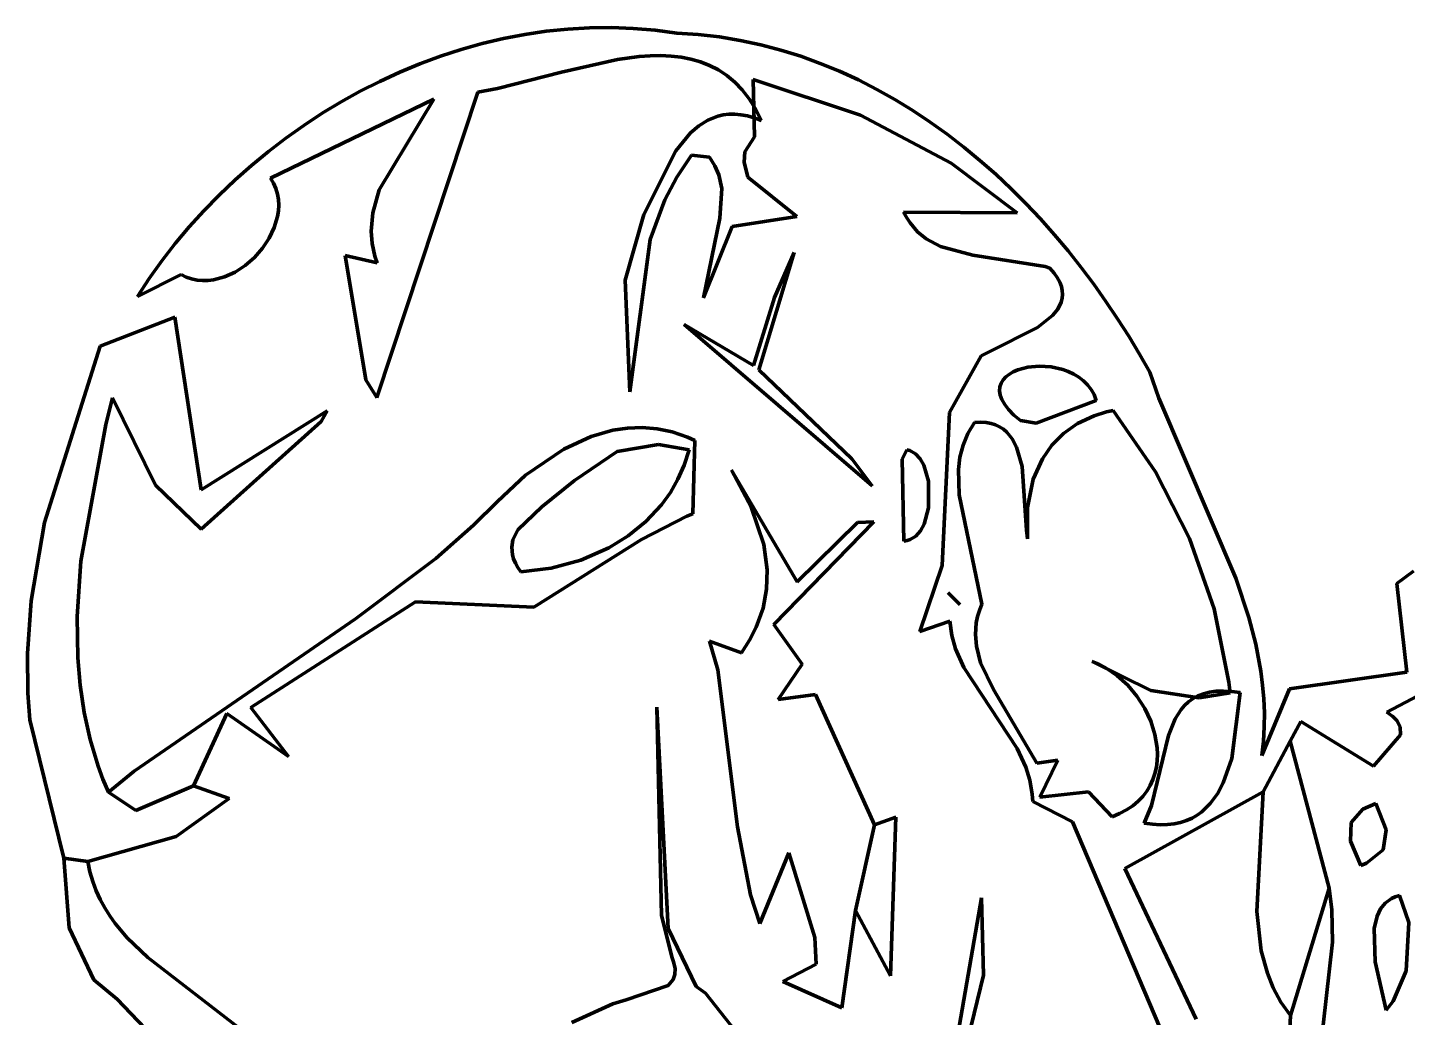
# Model space of a CAD drawing. Header units: millimetres. Extents: x 0 to 10.4, y 0 to 8.2.
# Drawn here: x 5.944 to 6.739, y 7.21 to 7.781 of the extents above; entities that cross this region are included whole.
import ezdxf

# ---------------------------------------------------------------- set-up
doc = ezdxf.new("R2010")
doc.units = ezdxf.units.MM
for name, color, linetype, lineweight in [('color#000000ff', 7, 'CONTINUOUS', 100), ('color#929292ff', 7, 'CONTINUOUS', 100), ('color#ffffffff', 7, 'CONTINUOUS', 100)]:
    doc.layers.add(name, color=color, linetype=linetype, lineweight=lineweight)

msp = doc.modelspace()

# ---------------------------------------------------------------- linework, layer by layer
at = {"layer": 'color#000000ff'}
for p, q in [((6.23059, 7.77652), (6.24299, 7.77836)), ((6.24299, 7.77836), (6.25546, 7.77964)), ((6.25546, 7.77964), (6.26799, 7.78037)), ((6.26799, 7.78037), (6.28054, 7.78052)), ((6.28054, 7.78052), (6.29312, 7.78008)), ((6.29312, 7.78008), (6.3057, 7.77904)), ((6.3057, 7.77904), (6.31827, 7.77738)), ((6.19395, 7.76786), (6.20606, 7.77126)), ((6.20606, 7.77126), (6.21827, 7.77415)), ((6.21827, 7.77415), (6.23059, 7.77652)), ((6.31827, 7.77738), (6.3306, 7.77654)), ((6.3306, 7.77654), (6.34277, 7.77512)), ((6.34277, 7.77512), (6.35476, 7.77313)), ((6.35476, 7.77313), (6.36658, 7.77059)), ((6.36658, 7.77059), (6.37822, 7.76752)), ((6.17016, 7.75961), (6.18198, 7.76397)), ((6.18198, 7.76397), (6.19395, 7.76786)), ((6.28396, 7.76212), (6.25178, 7.7548)), ((6.2966, 7.7638), (6.28396, 7.76212)), ((6.30281, 7.76423), (6.2966, 7.7638)), ((6.3089, 7.76433), (6.30281, 7.76423)), ((6.31487, 7.76407), (6.3089, 7.76433)), ((6.32069, 7.76341), (6.31487, 7.76407)), ((6.32636, 7.76232), (6.32069, 7.76341)), ((6.33184, 7.76076), (6.32636, 7.76232)), ((6.37822, 7.76752), (6.38967, 7.76394)), ((6.38967, 7.76394), (6.40093, 7.75986)), ((6.14702, 7.74949), (6.1585, 7.75477)), ((6.1585, 7.75477), (6.17016, 7.75961)), ((6.25178, 7.7548), (6.21481, 7.7453)), ((6.33712, 7.75869), (6.33184, 7.76076)), ((6.34218, 7.75609), (6.33712, 7.75869)), ((6.347, 7.7529), (6.34218, 7.75609)), ((6.40093, 7.75986), (6.412, 7.75531)), ((6.412, 7.75531), (6.42286, 7.75029)), ((6.13574, 7.74377), (6.14702, 7.74949)), ((6.35157, 7.7491), (6.347, 7.7529)), ((6.35586, 7.74464), (6.35157, 7.7491)), ((6.42415, 7.73009), (6.3622, 7.75051)), ((6.3622, 7.75051), (6.36304, 7.71744)), ((6.42286, 7.75029), (6.43352, 7.74484)), ((6.17824, 7.73916), (6.08412, 7.69364)), ((6.12467, 7.73762), (6.13574, 7.74377)), ((6.20353, 7.74323), (6.1453, 7.56719)), ((6.14658, 7.68695), (6.17824, 7.73916)), ((6.21481, 7.7453), (6.20353, 7.74323)), ((6.35986, 7.7395), (6.35586, 7.74464)), ((6.36354, 7.73364), (6.35986, 7.7395)), ((6.43352, 7.74484), (6.44397, 7.73897)), ((6.44397, 7.73897), (6.45421, 7.73269)), ((6.10322, 7.72411), (6.11382, 7.73106)), ((6.11382, 7.73106), (6.12467, 7.73762)), ((6.34494, 7.73011), (6.34819, 7.73048)), ((6.34819, 7.73048), (6.3516, 7.73053)), ((6.3516, 7.73053), (6.35517, 7.73022)), ((6.35517, 7.73022), (6.3589, 7.72954)), ((6.3669, 7.72701), (6.36354, 7.73364)), ((6.45421, 7.73269), (6.46423, 7.72603)), ((6.09288, 7.71677), (6.10322, 7.72411)), ((6.32604, 7.71975), (6.33082, 7.7239)), ((6.33082, 7.7239), (6.33607, 7.72718)), ((6.33607, 7.72718), (6.34184, 7.72942)), ((6.34184, 7.72942), (6.34494, 7.73011)), ((6.3589, 7.72954), (6.36281, 7.72848)), ((6.36281, 7.72848), (6.3669, 7.72701)), ((6.47628, 7.70224), (6.42415, 7.73009)), ((6.46423, 7.72603), (6.47402, 7.719)), ((6.08282, 7.70907), (6.09288, 7.71677)), ((6.31774, 7.7094), (6.32604, 7.71975)), ((6.36304, 7.71744), (6.35748, 7.70883)), ((6.47402, 7.719), (6.48359, 7.71162)), ((6.07305, 7.70101), (6.08282, 7.70907)), ((6.29925, 7.67275), (6.31774, 7.7094)), ((6.32677, 7.70684), (6.31827, 7.69433)), ((6.33699, 7.70568), (6.32677, 7.70684)), ((6.35748, 7.70883), (6.3571, 7.7028)), ((6.48359, 7.71162), (6.49292, 7.70391)), ((6.06358, 7.69261), (6.07305, 7.70101)), ((6.34019, 7.70078), (6.33699, 7.70568)), ((6.3424, 7.69565), (6.34019, 7.70078)), ((6.3571, 7.7028), (6.35909, 7.69421)), ((6.51431, 7.67366), (6.47628, 7.70224)), ((6.49292, 7.70391), (6.50201, 7.69589)), ((6.05444, 7.68389), (6.06358, 7.69261)), ((6.08412, 7.69364), (6.08583, 7.69069)), ((6.08583, 7.69069), (6.08714, 7.68764)), ((6.31827, 7.69433), (6.31134, 7.68123)), ((6.34409, 7.68761), (6.3424, 7.69565)), ((6.35909, 7.69421), (6.38749, 7.67152)), ((6.50201, 7.69589), (6.51086, 7.68757)), ((6.04564, 7.67484), (6.05444, 7.68389)), ((6.08714, 7.68764), (6.08805, 7.68451)), ((6.08805, 7.68451), (6.08858, 7.68133)), ((6.14293, 7.67358), (6.14658, 7.68695)), ((6.34311, 7.6706), (6.34409, 7.68761)), ((6.51086, 7.68757), (6.51946, 7.67898)), ((6.0372, 7.6655), (6.04564, 7.67484)), ((6.08859, 7.67487), (6.0881, 7.67162)), ((6.08858, 7.68133), (6.08875, 7.67811)), ((6.08875, 7.67811), (6.08859, 7.67487)), ((6.31134, 7.68123), (6.3028, 7.65829)), ((6.51946, 7.67898), (6.52781, 7.67012)), ((6.0881, 7.67162), (6.08623, 7.66521)), ((6.14213, 7.66315), (6.14293, 7.67358)), ((6.28838, 7.63473), (6.29925, 7.67275)), ((6.33361, 7.62456), (6.34311, 7.6706)), ((6.38749, 7.67152), (6.35013, 7.66574)), ((6.45074, 7.67075), (6.44897, 7.67399)), ((6.44897, 7.67399), (6.51431, 7.67366)), ((6.45268, 7.66782), (6.45074, 7.67075)), ((6.45702, 7.66276), (6.45268, 7.66782)), ((6.52781, 7.67012), (6.5359, 7.66103)), ((6.02912, 7.65588), (6.0372, 7.6655)), ((6.08329, 7.65902), (6.07942, 7.6532)), ((6.08623, 7.66521), (6.08329, 7.65902)), ((6.14269, 7.65597), (6.14213, 7.66315)), ((6.35013, 7.66574), (6.33361, 7.62456)), ((6.46193, 7.6587), (6.45702, 7.66276)), ((6.47015, 7.65418), (6.46193, 7.6587)), ((6.5359, 7.66103), (6.54373, 7.65171)), ((6.02144, 7.64598), (6.02912, 7.65588)), ((6.07942, 7.6532), (6.07477, 7.6479)), ((6.14425, 7.6486), (6.14269, 7.65597)), ((6.3028, 7.65829), (6.29106, 7.57035)), ((6.38588, 7.65069), (6.36546, 7.58316)), ((6.37456, 7.62475), (6.38588, 7.65069)), ((6.4888, 7.64923), (6.47015, 7.65418)), ((6.54373, 7.65171), (6.55129, 7.64219)), ((6.01416, 7.63582), (6.02144, 7.64598)), ((6.06949, 7.64328), (6.06372, 7.63948)), ((6.07477, 7.6479), (6.06949, 7.64328)), ((6.13892, 7.57736), (6.12709, 7.64896)), ((6.12709, 7.64896), (6.14542, 7.64484)), ((6.14542, 7.64484), (6.14425, 7.6486)), ((6.53049, 7.64267), (6.4888, 7.64923)), ((6.53331, 7.64166), (6.53049, 7.64267)), ((6.03253, 7.63813), (6.0073, 7.62542)), ((6.0073, 7.62542), (6.01416, 7.63582)), ((6.03552, 7.63663), (6.03253, 7.63813)), ((6.03859, 7.63555), (6.03552, 7.63663)), ((6.04172, 7.63486), (6.03859, 7.63555)), ((6.04489, 7.63454), (6.04172, 7.63486)), ((6.05127, 7.63496), (6.04808, 7.63458)), ((6.05759, 7.63666), (6.05127, 7.63496)), ((6.06372, 7.63948), (6.05759, 7.63666)), ((6.29106, 7.57035), (6.28838, 7.63473)), ((6.53566, 7.63892), (6.53331, 7.64166)), ((6.53751, 7.63628), (6.53566, 7.63892)), ((6.5389, 7.63373), (6.53751, 7.63628)), ((6.55129, 7.64219), (6.55857, 7.63248)), ((6.04808, 7.63458), (6.04489, 7.63454)), ((6.53986, 7.63126), (6.5389, 7.63373)), ((6.5404, 7.62888), (6.53986, 7.63126)), ((6.54055, 7.62657), (6.5404, 7.62888)), ((6.55857, 7.63248), (6.56559, 7.62261)), ((6.36249, 7.58557), (6.37456, 7.62475)), ((6.53778, 7.61815), (6.5398, 7.62221)), ((6.5398, 7.62221), (6.54034, 7.62435)), ((6.54034, 7.62435), (6.54055, 7.62657)), ((6.56559, 7.62261), (6.57231, 7.61259)), ((6.52617, 7.60759), (6.53471, 7.61437)), ((6.53471, 7.61437), (6.53778, 7.61815)), ((6.57231, 7.61259), (6.57876, 7.60243)), ((6.43085, 7.51617), (6.32242, 7.60931)), ((6.32242, 7.60931), (6.36249, 7.58557)), ((6.4978, 7.59323), (6.52617, 7.60759)), ((6.57876, 7.60243), (6.58491, 7.59216)), ((6.47546, 7.55855), (6.49369, 7.59112)), ((6.49369, 7.59112), (6.4978, 7.59323)), ((6.58491, 7.59216), (6.59076, 7.58179)), ((6.36546, 7.58316), (6.41919, 7.53185)), ((6.50792, 7.5791), (6.50634, 7.57737)), ((6.50988, 7.58063), (6.50792, 7.5791)), ((6.51218, 7.58196), (6.50988, 7.58063)), ((6.51476, 7.58306), (6.51218, 7.58196)), ((6.52062, 7.58459), (6.51476, 7.58306)), ((6.52712, 7.58517), (6.52062, 7.58459)), ((6.53391, 7.58475), (6.52712, 7.58517)), ((6.54064, 7.58326), (6.53391, 7.58475)), ((6.54387, 7.58209), (6.54064, 7.58326)), ((6.54696, 7.58064), (6.54387, 7.58209)), ((6.54986, 7.5789), (6.54696, 7.58064)), ((6.59076, 7.58179), (6.59609, 7.56678)), ((6.1453, 7.56719), (6.13892, 7.57736)), ((6.50448, 7.57332), (6.50428, 7.57102)), ((6.50518, 7.57544), (6.50448, 7.57332)), ((6.50634, 7.57737), (6.50518, 7.57544)), ((6.55253, 7.57685), (6.54986, 7.5789)), ((6.55491, 7.5745), (6.55253, 7.57685)), ((6.55698, 7.57183), (6.55491, 7.5745)), ((6.55869, 7.56884), (6.55698, 7.57183)), ((6.50428, 7.57102), (6.50464, 7.56855)), ((6.50464, 7.56855), (6.5056, 7.56591)), ((6.5056, 7.56591), (6.50719, 7.56311)), ((6.52532, 7.55231), (6.55999, 7.56551)), ((6.55999, 7.56551), (6.55869, 7.56884)), ((6.59609, 7.56678), (6.64039, 7.46291)), ((6.4712, 7.47022), (6.47546, 7.55855)), ((6.50719, 7.56311), (6.50946, 7.56015)), ((6.50946, 7.56015), (6.51246, 7.55705)), ((6.51246, 7.55705), (6.51623, 7.55381)), ((6.55878, 7.55654), (6.54925, 7.55206)), ((6.56593, 7.5588), (6.55878, 7.55654)), ((6.56974, 7.55971), (6.56593, 7.5588)), ((6.5942, 7.5243), (6.56974, 7.55971)), ((6.26891, 7.54469), (6.2813, 7.54821)), ((6.2813, 7.54821), (6.28974, 7.54948)), ((6.28974, 7.54948), (6.29828, 7.5498)), ((6.29828, 7.5498), (6.30691, 7.54909)), ((6.30691, 7.54909), (6.31559, 7.54726)), ((6.31559, 7.54726), (6.32429, 7.54424)), ((6.48988, 7.55278), (6.48596, 7.54635)), ((6.4933, 7.55293), (6.48988, 7.55278)), ((6.49644, 7.55273), (6.4933, 7.55293)), ((6.49931, 7.55221), (6.49644, 7.55273)), ((6.50193, 7.55138), (6.49931, 7.55221)), ((6.5043, 7.55026), (6.50193, 7.55138)), ((6.50643, 7.54887), (6.5043, 7.55026)), ((6.50835, 7.54723), (6.50643, 7.54887)), ((6.51158, 7.54327), (6.50835, 7.54723)), ((6.51623, 7.55381), (6.52532, 7.55231)), ((6.54925, 7.55206), (6.54112, 7.54638)), ((6.25303, 7.53742), (6.26891, 7.54469)), ((6.30758, 7.54002), (6.28386, 7.53598)), ((6.32526, 7.53687), (6.30758, 7.54002)), ((6.32429, 7.54424), (6.32865, 7.54226)), ((6.32865, 7.54226), (6.32752, 7.49995)), ((6.48318, 7.53967), (6.48143, 7.53277)), ((6.48596, 7.54635), (6.48318, 7.53967)), ((6.51407, 7.53853), (6.51158, 7.54327)), ((6.53435, 7.5396), (6.52891, 7.53184)), ((6.54112, 7.54638), (6.53435, 7.5396)), ((6.23101, 7.52226), (6.25303, 7.53742)), ((6.28386, 7.53598), (6.25919, 7.51927)), ((6.32251, 7.52815), (6.32526, 7.53687)), ((6.41919, 7.53185), (6.43085, 7.51617)), ((6.48143, 7.53277), (6.48057, 7.52567)), ((6.51728, 7.52732), (6.51407, 7.53853)), ((6.52891, 7.53184), (6.52369, 7.52013)), ((6.3189, 7.51997), (6.32251, 7.52815)), ((6.34967, 7.52525), (6.38754, 7.46079)), ((6.36111, 7.50396), (6.34967, 7.52525)), ((6.48057, 7.52567), (6.48102, 7.51105)), ((6.51983, 7.49065), (6.51728, 7.52732)), ((6.61368, 7.48588), (6.5942, 7.5243)), ((6.2148, 7.50712), (6.23101, 7.52226)), ((6.25919, 7.51927), (6.24041, 7.5041)), ((6.31449, 7.51234), (6.3189, 7.51997)), ((6.52369, 7.52013), (6.5203, 7.50368)), ((6.30936, 7.50526), (6.31449, 7.51234)), ((6.48102, 7.51105), (6.49397, 7.448)), ((6.20101, 7.49343), (6.2148, 7.50712)), ((6.24041, 7.5041), (6.22651, 7.49073)), ((6.30045, 7.49571), (6.30936, 7.50526)), ((6.32752, 7.49995), (6.32399, 7.49875)), ((6.36841, 7.48228), (6.36111, 7.50396)), ((6.5203, 7.50368), (6.52028, 7.48568)), ((6.17927, 7.47423), (6.20101, 7.49343)), ((6.29027, 7.48744), (6.30045, 7.49571)), ((6.32399, 7.49875), (6.29788, 7.48522)), ((6.43186, 7.49536), (6.37406, 7.43619)), ((6.38754, 7.46079), (6.42232, 7.49512)), ((6.42232, 7.49512), (6.43186, 7.49536)), ((6.22375, 7.48498), (6.22306, 7.48084)), ((6.22651, 7.49073), (6.22375, 7.48498)), ((6.29788, 7.48522), (6.23572, 7.44626)), ((6.27906, 7.48051), (6.29027, 7.48744)), ((6.52028, 7.48568), (6.51983, 7.49065)), ((6.62788, 7.44518), (6.61368, 7.48588)), ((6.22306, 7.48084), (6.22348, 7.47641)), ((6.22348, 7.47641), (6.22415, 7.47408)), ((6.26287, 7.47337), (6.27906, 7.48051)), ((6.37035, 7.46767), (6.36841, 7.48228)), ((6.13297, 7.43939), (6.17927, 7.47423)), ((6.22415, 7.47408), (6.22516, 7.47167)), ((6.22516, 7.47167), (6.22651, 7.46917)), ((6.22651, 7.46917), (6.22824, 7.46658)), ((6.22824, 7.46658), (6.24575, 7.46871)), ((6.24575, 7.46871), (6.26287, 7.47337)), ((6.45832, 7.43225), (6.4712, 7.47022)), ((6.36999, 7.45667), (6.37035, 7.46767)), ((6.64039, 7.46291), (6.64795, 7.4402)), ((6.73324, 7.45991), (6.74291, 7.46706)), ((6.73899, 7.40879), (6.73324, 7.45991)), ((6.36791, 7.44563), (6.36999, 7.45667)), ((6.47462, 7.45452), (6.47981, 7.44929)), ((6.48129, 7.44779), (6.47462, 7.45452)), ((6.1676, 7.44925), (6.07277, 7.38839)), ((6.23572, 7.44626), (6.1676, 7.44925)), ((6.36394, 7.43459), (6.36791, 7.44563)), ((6.47981, 7.44929), (6.48129, 7.44779)), ((6.49259, 7.44435), (6.49156, 7.44076)), ((6.49397, 7.448), (6.49259, 7.44435)), ((6.63648, 7.40297), (6.62788, 7.44518)), ((6.0055, 7.35164), (6.13297, 7.43939)), ((6.37406, 7.43619), (6.39044, 7.41325)), ((6.47558, 7.43806), (6.45832, 7.43225)), ((6.47673, 7.42991), (6.47558, 7.43806)), ((6.49085, 7.43724), (6.49032, 7.43039)), ((6.49156, 7.44076), (6.49085, 7.43724)), ((6.64795, 7.4402), (6.65193, 7.42482)), ((6.36016, 7.42723), (6.36394, 7.43459)), ((6.47888, 7.42222), (6.47673, 7.42991)), ((6.49032, 7.43039), (6.49086, 7.42375)), ((6.34181, 7.41011), (6.33715, 7.42661)), ((6.33715, 7.42661), (6.35543, 7.41988)), ((6.35543, 7.41988), (6.36016, 7.42723)), ((6.48364, 7.41137), (6.47888, 7.42222)), ((6.49086, 7.42375), (6.49335, 7.41415)), ((6.65193, 7.42482), (6.65484, 7.40921)), ((6.39044, 7.41325), (6.37665, 7.39292)), ((6.49335, 7.41415), (6.5008, 7.39879)), ((6.56139, 7.41324), (6.55756, 7.41485)), ((6.55756, 7.41485), (6.59137, 7.39819)), ((6.56506, 7.41134), (6.56139, 7.41324)), ((6.35319, 7.31957), (6.34181, 7.41011)), ((6.51448, 7.36471), (6.48364, 7.41137)), ((6.57193, 7.40671), (6.56506, 7.41134)), ((6.57809, 7.40114), (6.57193, 7.40671)), ((6.65484, 7.40921), (6.65585, 7.40131)), ((6.67126, 7.39917), (6.73899, 7.40879)), ((6.5008, 7.39879), (6.5257, 7.3562)), ((6.58345, 7.39479), (6.57809, 7.40114)), ((6.59137, 7.39819), (6.61933, 7.39391)), ((6.62174, 7.39623), (6.61858, 7.395)), ((6.61933, 7.39391), (6.63724, 7.39686)), ((6.62522, 7.39713), (6.62174, 7.39623)), ((6.62907, 7.39767), (6.62522, 7.39713)), ((6.63329, 7.39783), (6.62907, 7.39767)), ((6.63792, 7.39759), (6.63329, 7.39783)), ((6.63724, 7.39686), (6.63648, 7.40297)), ((6.64297, 7.39693), (6.63792, 7.39759)), ((6.63815, 7.35899), (6.64297, 7.39693)), ((6.6555, 7.36064), (6.67126, 7.39917)), ((6.65585, 7.40131), (6.65653, 7.39334)), ((6.75587, 7.40073), (6.72744, 7.38569)), ((6.07277, 7.38839), (6.09448, 7.36008)), ((6.3093, 7.26831), (6.3068, 7.38846)), ((6.3068, 7.38846), (6.31327, 7.26078)), ((6.37665, 7.39292), (6.39823, 7.39592)), ((6.39823, 7.39592), (6.43211, 7.32071)), ((6.58791, 7.38784), (6.58345, 7.39479)), ((6.61091, 7.38951), (6.60888, 7.38714)), ((6.61319, 7.39162), (6.61091, 7.38951)), ((6.61574, 7.39346), (6.61319, 7.39162)), ((6.61858, 7.395), (6.61574, 7.39346)), ((6.65653, 7.39334), (6.65685, 7.38529)), ((6.05877, 7.38485), (6.03961, 7.34324)), ((6.09448, 7.36008), (6.05877, 7.38485)), ((6.5914, 7.38047), (6.58791, 7.38784)), ((6.59381, 7.37285), (6.5914, 7.38047)), ((6.60546, 7.38173), (6.60164, 7.37224)), ((6.60888, 7.38714), (6.60546, 7.38173)), ((6.65685, 7.38529), (6.65681, 7.37716)), ((6.67784, 7.38035), (6.6717, 7.36893)), ((6.71976, 7.35444), (6.67784, 7.38035)), ((6.72744, 7.38569), (6.73082, 7.3832)), ((6.73082, 7.3832), (6.73322, 7.38075)), ((6.73322, 7.38075), (6.7352, 7.37715)), ((6.59508, 7.36515), (6.59381, 7.37285)), ((6.65681, 7.37716), (6.65636, 7.36894)), ((6.73533, 7.3725), (6.71976, 7.35444)), ((6.7352, 7.37715), (6.73533, 7.3725)), ((6.51944, 7.35398), (6.51448, 7.36471)), ((6.60164, 7.37224), (6.59182, 7.33177)), ((6.59525, 7.36133), (6.59508, 7.36515)), ((6.65636, 7.36894), (6.6555, 7.36064)), ((6.6717, 7.36893), (6.65615, 7.33963)), ((6.5257, 7.3562), (6.5379, 7.3579)), ((6.5379, 7.3579), (6.52748, 7.3367)), ((6.59461, 7.35384), (6.5951, 7.35755)), ((6.5951, 7.35755), (6.59525, 7.36133)), ((6.6332, 7.34482), (6.63815, 7.35899)), ((5.99057, 7.33942), (6.0055, 7.35164)), ((6.52177, 7.34638), (6.51944, 7.35398)), ((6.5926, 7.34672), (6.59378, 7.35022)), ((6.59378, 7.35022), (6.59461, 7.35384)), ((6.03961, 7.34324), (6.00644, 7.32887)), ((6.52313, 7.33835), (6.52177, 7.34638)), ((6.58913, 7.34012), (6.59105, 7.34334)), ((6.59105, 7.34334), (6.5926, 7.34672)), ((6.62981, 7.33852), (6.6332, 7.34482)), ((6.00644, 7.32887), (5.99057, 7.33942)), ((6.5234, 7.33414), (6.52313, 7.33835)), ((6.54626, 7.32247), (6.5234, 7.33414)), ((6.52748, 7.3367), (6.55551, 7.33978)), ((6.55551, 7.33978), (6.56905, 7.3253)), ((6.65615, 7.33963), (6.57651, 7.29543)), ((6.58098, 7.33162), (6.5841, 7.33424)), ((6.5841, 7.33424), (6.58682, 7.33708)), ((6.58682, 7.33708), (6.58913, 7.34012)), ((6.62086, 7.32824), (6.62572, 7.33295)), ((6.62572, 7.33295), (6.62981, 7.33852)), ((6.56905, 7.3253), (6.57346, 7.32712)), ((6.57346, 7.32712), (6.57744, 7.32924)), ((6.57744, 7.32924), (6.58098, 7.33162)), ((6.59182, 7.33177), (6.58765, 7.32164)), ((6.61516, 7.32454), (6.61812, 7.32626)), ((6.61812, 7.32626), (6.62086, 7.32824)), ((6.36066, 7.28029), (6.35319, 7.31957)), ((6.43211, 7.32071), (6.42112, 7.27122)), ((6.60743, 7.17827), (6.54626, 7.32247)), ((6.58765, 7.32164), (6.59237, 7.32096)), ((6.59237, 7.32096), (6.59681, 7.32067)), ((6.59681, 7.32067), (6.60099, 7.32076)), ((6.60099, 7.32076), (6.6049, 7.32121)), ((6.6049, 7.32121), (6.60856, 7.322)), ((6.60856, 7.322), (6.61198, 7.32312)), ((6.61198, 7.32312), (6.61516, 7.32454)), ((5.96793, 7.26119), (5.96498, 7.30147)), ((5.96498, 7.30147), (5.97868, 7.29942)), ((6.38279, 7.3045), (6.36612, 7.26382)), ((6.39773, 7.25573), (6.38279, 7.3045)), ((5.97868, 7.29942), (5.97996, 7.29355)), ((5.97996, 7.29355), (5.98161, 7.28797)), ((6.57651, 7.29543), (6.61762, 7.20856)), ((5.98161, 7.28797), (5.9836, 7.28266)), ((5.9836, 7.28266), (5.9859, 7.2776)), ((5.9859, 7.2776), (5.9885, 7.27278)), ((6.36612, 7.26382), (6.36066, 7.28029)), ((6.67185, 7.21059), (6.69424, 7.28416)), ((6.69424, 7.28416), (6.69568, 7.27166)), ((5.9885, 7.27278), (5.99137, 7.26817)), ((6.42112, 7.27122), (6.4134, 7.21501)), ((6.69568, 7.27166), (6.69614, 7.25294)), ((5.98215, 7.23132), (5.96793, 7.26119)), ((5.99137, 7.26817), (5.9945, 7.26377)), ((5.9945, 7.26377), (6.00144, 7.25549)), ((6.31553, 7.24392), (6.3093, 7.26831)), ((6.00144, 7.25549), (6.01324, 7.24416)), ((6.31327, 7.26078), (6.32943, 7.22742)), ((6.39845, 7.24032), (6.39773, 7.25573)), ((6.69614, 7.25294), (6.68619, 7.16572)), ((6.01324, 7.24416), (6.06651, 7.20297)), ((6.31635, 7.24172), (6.31553, 7.24392)), ((6.31718, 7.23777), (6.31635, 7.24172)), ((6.31704, 7.23439), (6.31718, 7.23777)), ((6.37936, 7.23023), (6.39845, 7.24032)), ((5.99564, 7.22009), (5.98215, 7.23132)), ((6.31317, 7.22806), (6.31603, 7.23153)), ((6.31603, 7.23153), (6.31704, 7.23439)), ((6.4134, 7.21501), (6.37936, 7.23023)), ((6.28912, 7.21977), (6.31317, 7.22806)), ((6.32943, 7.22742), (6.33483, 7.22365)), ((6.33483, 7.22365), (6.38859, 7.15524)), ((6.01167, 7.20333), (5.99564, 7.22009)), ((6.2577, 7.20664), (6.2813, 7.2175)), ((6.2813, 7.2175), (6.28912, 7.21977)), ((6.66879, 7.13542), (6.67185, 7.21059))]:
    msp.add_line(p, q, dxfattribs=at)
at = {"layer": 'color#929292ff'}
for p, q in [((5.98595, 7.59683), (6.02895, 7.61351)), ((6.02895, 7.61351), (6.04404, 7.51394)), ((5.95381, 7.49496), (5.98595, 7.59683)), ((5.99289, 7.56702), (5.98918, 7.55165)), ((6.01782, 7.51665), (5.99289, 7.56702)), ((6.04404, 7.51394), (6.11673, 7.55947)), ((6.11673, 7.55947), (6.11315, 7.55339)), ((5.98918, 7.55165), (5.97474, 7.47273)), ((6.11315, 7.55339), (6.04409, 7.49113)), ((6.44816, 7.53163), (6.45074, 7.537)), ((6.44905, 7.48435), (6.44816, 7.53163)), ((6.45074, 7.537), (6.45254, 7.53651)), ((6.45254, 7.53651), (6.45574, 7.53467)), ((6.45574, 7.53467), (6.45842, 7.5318)), ((6.45842, 7.5318), (6.46057, 7.5281)), ((6.46057, 7.5281), (6.46328, 7.51892)), ((6.04409, 7.49113), (6.01782, 7.51665)), ((6.46328, 7.51892), (6.46335, 7.50343)), ((6.46335, 7.50343), (6.46073, 7.49409)), ((5.94616, 7.44994), (5.95381, 7.49496)), ((6.46073, 7.49409), (6.45862, 7.49026)), ((6.45098, 7.48462), (6.44905, 7.48435)), ((6.45278, 7.48521), (6.45098, 7.48462)), ((6.45597, 7.48724), (6.45278, 7.48521)), ((6.45862, 7.49026), (6.45597, 7.48724)), ((5.97474, 7.47273), (5.97254, 7.44079)), ((5.94403, 7.41958), (5.94616, 7.44994)), ((5.97254, 7.44079), (5.9729, 7.41693)), ((5.94425, 7.39665), (5.94403, 7.41958)), ((5.9729, 7.41693), (5.97426, 7.40113)), ((5.94535, 7.3813), (5.94425, 7.39665)), ((5.97426, 7.40113), (5.97662, 7.38545)), ((5.96498, 7.30147), (5.94535, 7.3813)), ((5.97662, 7.38545), (5.98006, 7.36991)), ((5.98006, 7.36991), (5.98468, 7.35456)), ((6.65615, 7.33963), (6.6717, 7.36893)), ((6.6717, 7.36893), (6.69424, 7.28416)), ((5.98468, 7.35456), (5.98746, 7.34696)), ((5.98746, 7.34696), (5.99057, 7.33942)), ((6.00644, 7.32887), (6.03961, 7.34324)), ((6.03961, 7.34324), (6.06014, 7.33591)), ((5.99057, 7.33942), (6.00644, 7.32887)), ((6.06014, 7.33591), (6.0297, 7.31387)), ((6.65255, 7.27058), (6.65615, 7.33963)), ((6.71367, 7.32969), (6.72121, 7.33296)), ((6.72121, 7.33296), (6.72716, 7.3177)), ((6.43211, 7.32071), (6.44447, 7.32501)), ((6.44447, 7.32501), (6.44135, 7.23363)), ((6.70684, 7.32196), (6.71367, 7.32969)), ((6.42112, 7.27122), (6.43211, 7.32071)), ((6.70644, 7.31115), (6.70684, 7.32196)), ((6.72716, 7.3177), (6.72531, 7.30621)), ((6.0297, 7.31387), (5.97868, 7.29942)), ((6.71247, 7.29727), (6.70644, 7.31115)), ((5.97868, 7.29942), (5.96498, 7.30147)), ((6.72531, 7.30621), (6.71567, 7.29847)), ((6.71567, 7.29847), (6.71247, 7.29727)), ((6.47399, 7.16353), (6.49376, 7.27864)), ((6.49376, 7.27864), (6.49491, 7.23393)), ((6.69424, 7.28416), (6.67185, 7.21059)), ((6.72656, 7.27557), (6.73017, 7.27822)), ((6.73017, 7.27822), (6.73233, 7.27922)), ((6.73233, 7.27922), (6.73473, 7.27999)), ((6.73473, 7.27999), (6.74006, 7.26425)), ((6.44135, 7.23363), (6.42112, 7.27122)), ((6.65506, 7.24806), (6.65255, 7.27058)), ((6.72186, 7.26807), (6.72382, 7.27215)), ((6.72382, 7.27215), (6.72656, 7.27557)), ((6.72019, 7.26095), (6.72186, 7.26807)), ((6.7208, 7.24171), (6.72019, 7.26095)), ((6.74006, 7.26425), (6.73867, 7.23646)), ((6.6586, 7.23503), (6.65506, 7.24806)), ((6.72707, 7.21374), (6.7208, 7.24171)), ((6.49491, 7.23393), (6.48236, 7.18185)), ((6.66202, 7.22662), (6.6586, 7.23503)), ((6.73867, 7.23646), (6.73113, 7.21886)), ((6.66641, 7.21846), (6.66202, 7.22662)), ((6.67185, 7.21059), (6.66641, 7.21846)), ((6.73113, 7.21886), (6.72707, 7.21374))]:
    msp.add_line(p, q, dxfattribs=at)
at = {"layer": 'color#ffffffff'}
for p, q in [((6.24299, 7.77836), (6.23059, 7.77652)), ((6.25546, 7.77964), (6.24299, 7.77836)), ((6.26799, 7.78037), (6.25546, 7.77964)), ((6.28054, 7.78052), (6.26799, 7.78037)), ((6.29312, 7.78008), (6.28054, 7.78052)), ((6.3057, 7.77904), (6.29312, 7.78008)), ((6.31827, 7.77738), (6.3057, 7.77904)), ((6.20606, 7.77126), (6.19395, 7.76786)), ((6.21827, 7.77415), (6.20606, 7.77126)), ((6.23059, 7.77652), (6.21827, 7.77415)), ((6.3306, 7.77654), (6.31827, 7.77738)), ((6.34277, 7.77512), (6.3306, 7.77654)), ((6.35476, 7.77313), (6.34277, 7.77512)), ((6.36658, 7.77059), (6.35476, 7.77313)), ((6.37822, 7.76752), (6.36658, 7.77059)), ((6.18198, 7.76397), (6.17016, 7.75961)), ((6.19395, 7.76786), (6.18198, 7.76397)), ((6.25178, 7.7548), (6.28396, 7.76212)), ((6.28396, 7.76212), (6.2966, 7.7638)), ((6.2966, 7.7638), (6.30281, 7.76423)), ((6.30281, 7.76423), (6.3089, 7.76433)), ((6.3089, 7.76433), (6.31487, 7.76407)), ((6.31487, 7.76407), (6.32069, 7.76341)), ((6.32069, 7.76341), (6.32636, 7.76232)), ((6.32636, 7.76232), (6.33184, 7.76076)), ((6.38967, 7.76394), (6.37822, 7.76752)), ((6.40093, 7.75986), (6.38967, 7.76394)), ((6.1585, 7.75477), (6.14702, 7.74949)), ((6.17016, 7.75961), (6.1585, 7.75477)), ((6.21481, 7.7453), (6.25178, 7.7548)), ((6.33184, 7.76076), (6.33712, 7.75869)), ((6.33712, 7.75869), (6.34218, 7.75609)), ((6.34218, 7.75609), (6.347, 7.7529)), ((6.412, 7.75531), (6.40093, 7.75986)), ((6.42286, 7.75029), (6.412, 7.75531)), ((6.14702, 7.74949), (6.13574, 7.74377)), ((6.347, 7.7529), (6.35157, 7.7491)), ((6.35157, 7.7491), (6.35586, 7.74464)), ((6.36304, 7.71744), (6.3622, 7.75051)), ((6.3622, 7.75051), (6.42415, 7.73009)), ((6.43352, 7.74484), (6.42286, 7.75029)), ((6.08412, 7.69364), (6.17824, 7.73916)), ((6.13574, 7.74377), (6.12467, 7.73762)), ((6.1453, 7.56719), (6.20353, 7.74323)), ((6.17824, 7.73916), (6.14658, 7.68695)), ((6.20353, 7.74323), (6.21481, 7.7453)), ((6.35586, 7.74464), (6.35986, 7.7395)), ((6.35986, 7.7395), (6.36354, 7.73364)), ((6.44397, 7.73897), (6.43352, 7.74484)), ((6.45421, 7.73269), (6.44397, 7.73897)), ((6.11382, 7.73106), (6.10322, 7.72411)), ((6.12467, 7.73762), (6.11382, 7.73106)), ((6.34819, 7.73048), (6.34494, 7.73011)), ((6.3516, 7.73053), (6.34819, 7.73048)), ((6.35517, 7.73022), (6.3516, 7.73053)), ((6.3589, 7.72954), (6.35517, 7.73022)), ((6.36354, 7.73364), (6.3669, 7.72701)), ((6.46423, 7.72603), (6.45421, 7.73269)), ((6.10322, 7.72411), (6.09288, 7.71677)), ((6.33082, 7.7239), (6.32604, 7.71975)), ((6.33607, 7.72718), (6.33082, 7.7239)), ((6.34184, 7.72942), (6.33607, 7.72718)), ((6.34494, 7.73011), (6.34184, 7.72942)), ((6.36281, 7.72848), (6.3589, 7.72954)), ((6.3669, 7.72701), (6.36281, 7.72848)), ((6.42415, 7.73009), (6.47628, 7.70224)), ((6.47402, 7.719), (6.46423, 7.72603)), ((6.09288, 7.71677), (6.08282, 7.70907)), ((6.32604, 7.71975), (6.31774, 7.7094)), ((6.35748, 7.70883), (6.36304, 7.71744)), ((6.48359, 7.71162), (6.47402, 7.719)), ((6.08282, 7.70907), (6.07305, 7.70101)), ((6.31774, 7.7094), (6.29925, 7.67275)), ((6.31827, 7.69433), (6.32677, 7.70684)), ((6.32677, 7.70684), (6.33699, 7.70568)), ((6.3571, 7.7028), (6.35748, 7.70883)), ((6.49292, 7.70391), (6.48359, 7.71162)), ((6.07305, 7.70101), (6.06358, 7.69261)), ((6.33699, 7.70568), (6.34019, 7.70078)), ((6.34019, 7.70078), (6.3424, 7.69565)), ((6.35909, 7.69421), (6.3571, 7.7028)), ((6.47628, 7.70224), (6.51431, 7.67366)), ((6.50201, 7.69589), (6.49292, 7.70391)), ((6.06358, 7.69261), (6.05444, 7.68389)), ((6.08583, 7.69069), (6.08412, 7.69364)), ((6.08714, 7.68764), (6.08583, 7.69069)), ((6.31134, 7.68123), (6.31827, 7.69433)), ((6.3424, 7.69565), (6.34409, 7.68761)), ((6.38749, 7.67152), (6.35909, 7.69421)), ((6.51086, 7.68757), (6.50201, 7.69589)), ((6.05444, 7.68389), (6.04564, 7.67484)), ((6.08805, 7.68451), (6.08714, 7.68764)), ((6.08858, 7.68133), (6.08805, 7.68451)), ((6.14658, 7.68695), (6.14293, 7.67358)), ((6.34409, 7.68761), (6.34311, 7.6706)), ((6.51946, 7.67898), (6.51086, 7.68757)), ((6.04564, 7.67484), (6.0372, 7.6655)), ((6.0881, 7.67162), (6.08859, 7.67487)), ((6.08875, 7.67811), (6.08858, 7.68133)), ((6.08859, 7.67487), (6.08875, 7.67811)), ((6.3028, 7.65829), (6.31134, 7.68123)), ((6.52781, 7.67012), (6.51946, 7.67898)), ((6.08623, 7.66521), (6.0881, 7.67162)), ((6.14293, 7.67358), (6.14213, 7.66315)), ((6.29925, 7.67275), (6.28838, 7.63473)), ((6.34311, 7.6706), (6.33361, 7.62456)), ((6.35013, 7.66574), (6.38749, 7.67152)), ((6.51431, 7.67366), (6.44897, 7.67399)), ((6.44897, 7.67399), (6.45074, 7.67075)), ((6.45074, 7.67075), (6.45268, 7.66782)), ((6.45268, 7.66782), (6.45702, 7.66276)), ((6.5359, 7.66103), (6.52781, 7.67012)), ((6.0372, 7.6655), (6.02912, 7.65588)), ((6.07942, 7.6532), (6.08329, 7.65902)), ((6.08329, 7.65902), (6.08623, 7.66521)), ((6.14213, 7.66315), (6.14269, 7.65597)), ((6.33361, 7.62456), (6.35013, 7.66574)), ((6.45702, 7.66276), (6.46193, 7.6587)), ((6.46193, 7.6587), (6.47015, 7.65418)), ((6.54373, 7.65171), (6.5359, 7.66103)), ((6.02912, 7.65588), (6.02144, 7.64598)), ((6.07477, 7.6479), (6.07942, 7.6532)), ((6.14269, 7.65597), (6.14425, 7.6486)), ((6.29106, 7.57035), (6.3028, 7.65829)), ((6.36546, 7.58316), (6.38588, 7.65069)), ((6.38588, 7.65069), (6.37456, 7.62475)), ((6.47015, 7.65418), (6.4888, 7.64923)), ((6.55129, 7.64219), (6.54373, 7.65171)), ((6.02144, 7.64598), (6.01416, 7.63582)), ((6.06372, 7.63948), (6.06949, 7.64328)), ((6.06949, 7.64328), (6.07477, 7.6479)), ((6.14542, 7.64484), (6.12709, 7.64896)), ((6.12709, 7.64896), (6.13892, 7.57736)), ((6.14425, 7.6486), (6.14542, 7.64484)), ((6.4888, 7.64923), (6.53049, 7.64267)), ((6.53049, 7.64267), (6.53331, 7.64166)), ((6.0073, 7.62542), (6.03253, 7.63813)), ((6.01416, 7.63582), (6.0073, 7.62542)), ((6.03253, 7.63813), (6.03552, 7.63663)), ((6.03552, 7.63663), (6.03859, 7.63555)), ((6.03859, 7.63555), (6.04172, 7.63486)), ((6.04172, 7.63486), (6.04489, 7.63454)), ((6.04808, 7.63458), (6.05127, 7.63496)), ((6.05127, 7.63496), (6.05759, 7.63666)), ((6.05759, 7.63666), (6.06372, 7.63948)), ((6.28838, 7.63473), (6.29106, 7.57035)), ((6.53331, 7.64166), (6.53566, 7.63892)), ((6.53566, 7.63892), (6.53751, 7.63628)), ((6.53751, 7.63628), (6.5389, 7.63373)), ((6.55857, 7.63248), (6.55129, 7.64219)), ((6.04489, 7.63454), (6.04808, 7.63458)), ((6.5389, 7.63373), (6.53986, 7.63126)), ((6.53986, 7.63126), (6.5404, 7.62888)), ((6.5404, 7.62888), (6.54055, 7.62657)), ((6.56559, 7.62261), (6.55857, 7.63248)), ((6.37456, 7.62475), (6.36249, 7.58557)), ((6.5398, 7.62221), (6.53778, 7.61815)), ((6.54034, 7.62435), (6.5398, 7.62221)), ((6.54055, 7.62657), (6.54034, 7.62435)), ((6.57231, 7.61259), (6.56559, 7.62261)), ((6.02895, 7.61351), (5.98595, 7.59683)), ((6.04404, 7.51394), (6.02895, 7.61351)), ((6.53471, 7.61437), (6.52617, 7.60759)), ((6.53778, 7.61815), (6.53471, 7.61437)), ((6.57876, 7.60243), (6.57231, 7.61259)), ((6.36249, 7.58557), (6.32242, 7.60931)), ((6.32242, 7.60931), (6.43085, 7.51617)), ((6.52617, 7.60759), (6.4978, 7.59323)), ((5.98595, 7.59683), (5.95381, 7.49496)), ((6.58491, 7.59216), (6.57876, 7.60243)), ((6.49369, 7.59112), (6.47546, 7.55855)), ((6.4978, 7.59323), (6.49369, 7.59112)), ((6.59076, 7.58179), (6.58491, 7.59216)), ((6.41919, 7.53185), (6.36546, 7.58316)), ((6.50634, 7.57737), (6.50792, 7.5791)), ((6.50792, 7.5791), (6.50988, 7.58063)), ((6.50988, 7.58063), (6.51218, 7.58196)), ((6.51218, 7.58196), (6.51476, 7.58306)), ((6.51476, 7.58306), (6.52062, 7.58459)), ((6.52062, 7.58459), (6.52712, 7.58517)), ((6.52712, 7.58517), (6.53391, 7.58475)), ((6.53391, 7.58475), (6.54064, 7.58326)), ((6.54064, 7.58326), (6.54387, 7.58209)), ((6.54387, 7.58209), (6.54696, 7.58064)), ((6.54696, 7.58064), (6.54986, 7.5789)), ((6.59609, 7.56678), (6.59076, 7.58179)), ((6.13892, 7.57736), (6.1453, 7.56719)), ((6.50428, 7.57102), (6.50448, 7.57332)), ((6.50448, 7.57332), (6.50518, 7.57544)), ((6.50518, 7.57544), (6.50634, 7.57737)), ((6.54986, 7.5789), (6.55253, 7.57685)), ((6.55253, 7.57685), (6.55491, 7.5745)), ((6.55491, 7.5745), (6.55698, 7.57183)), ((6.55698, 7.57183), (6.55869, 7.56884)), ((5.98918, 7.55165), (5.99289, 7.56702)), ((5.99289, 7.56702), (6.01782, 7.51665)), ((6.50464, 7.56855), (6.50428, 7.57102)), ((6.5056, 7.56591), (6.50464, 7.56855)), ((6.50719, 7.56311), (6.5056, 7.56591)), ((6.55999, 7.56551), (6.52532, 7.55231)), ((6.55869, 7.56884), (6.55999, 7.56551)), ((6.64039, 7.46291), (6.59609, 7.56678)), ((6.11673, 7.55947), (6.04404, 7.51394)), ((6.11315, 7.55339), (6.11673, 7.55947)), ((6.47546, 7.55855), (6.4712, 7.47022)), ((6.50946, 7.56015), (6.50719, 7.56311)), ((6.51246, 7.55705), (6.50946, 7.56015)), ((6.51623, 7.55381), (6.51246, 7.55705)), ((6.54925, 7.55206), (6.55878, 7.55654)), ((6.55878, 7.55654), (6.56593, 7.5588)), ((6.56593, 7.5588), (6.56974, 7.55971)), ((6.56974, 7.55971), (6.5942, 7.5243)), ((5.97474, 7.47273), (5.98918, 7.55165)), ((6.04409, 7.49113), (6.11315, 7.55339)), ((6.2813, 7.54821), (6.26891, 7.54469)), ((6.28974, 7.54948), (6.2813, 7.54821)), ((6.29828, 7.5498), (6.28974, 7.54948)), ((6.30691, 7.54909), (6.29828, 7.5498)), ((6.31559, 7.54726), (6.30691, 7.54909)), ((6.32429, 7.54424), (6.31559, 7.54726)), ((6.48596, 7.54635), (6.48988, 7.55278)), ((6.48988, 7.55278), (6.4933, 7.55293)), ((6.4933, 7.55293), (6.49644, 7.55273)), ((6.49644, 7.55273), (6.49931, 7.55221)), ((6.49931, 7.55221), (6.50193, 7.55138)), ((6.50193, 7.55138), (6.5043, 7.55026)), ((6.5043, 7.55026), (6.50643, 7.54887)), ((6.50643, 7.54887), (6.50835, 7.54723)), ((6.50835, 7.54723), (6.51158, 7.54327)), ((6.52532, 7.55231), (6.51623, 7.55381)), ((6.54112, 7.54638), (6.54925, 7.55206)), ((6.26891, 7.54469), (6.25303, 7.53742)), ((6.28386, 7.53598), (6.30758, 7.54002)), ((6.30758, 7.54002), (6.32526, 7.53687)), ((6.32865, 7.54226), (6.32429, 7.54424)), ((6.32752, 7.49995), (6.32865, 7.54226)), ((6.48143, 7.53277), (6.48318, 7.53967)), ((6.48318, 7.53967), (6.48596, 7.54635)), ((6.51158, 7.54327), (6.51407, 7.53853)), ((6.52891, 7.53184), (6.53435, 7.5396)), ((6.53435, 7.5396), (6.54112, 7.54638)), ((6.25303, 7.53742), (6.23101, 7.52226)), ((6.25919, 7.51927), (6.28386, 7.53598)), ((6.32526, 7.53687), (6.32251, 7.52815)), ((6.43085, 7.51617), (6.41919, 7.53185)), ((6.45074, 7.537), (6.44816, 7.53163)), ((6.44816, 7.53163), (6.44905, 7.48435)), ((6.45254, 7.53651), (6.45074, 7.537)), ((6.45574, 7.53467), (6.45254, 7.53651)), ((6.45842, 7.5318), (6.45574, 7.53467)), ((6.46057, 7.5281), (6.45842, 7.5318)), ((6.48057, 7.52567), (6.48143, 7.53277)), ((6.51407, 7.53853), (6.51728, 7.52732)), ((6.52369, 7.52013), (6.52891, 7.53184)), ((6.32251, 7.52815), (6.3189, 7.51997)), ((6.34967, 7.52525), (6.36111, 7.50396)), ((6.38754, 7.46079), (6.34967, 7.52525)), ((6.46328, 7.51892), (6.46057, 7.5281)), ((6.48102, 7.51105), (6.48057, 7.52567)), ((6.51728, 7.52732), (6.51983, 7.49065)), ((6.5942, 7.5243), (6.61368, 7.48588)), ((6.01782, 7.51665), (6.04409, 7.49113)), ((6.23101, 7.52226), (6.2148, 7.50712)), ((6.24041, 7.5041), (6.25919, 7.51927)), ((6.3189, 7.51997), (6.31449, 7.51234)), ((6.46335, 7.50343), (6.46328, 7.51892)), ((6.5203, 7.50368), (6.52369, 7.52013)), ((6.31449, 7.51234), (6.30936, 7.50526)), ((6.49397, 7.448), (6.48102, 7.51105)), ((6.2148, 7.50712), (6.20101, 7.49343)), ((6.22651, 7.49073), (6.24041, 7.5041)), ((6.30936, 7.50526), (6.30045, 7.49571)), ((6.32399, 7.49875), (6.32752, 7.49995)), ((6.36111, 7.50396), (6.36841, 7.48228)), ((6.46073, 7.49409), (6.46335, 7.50343)), ((6.52028, 7.48568), (6.5203, 7.50368)), ((5.95381, 7.49496), (5.94616, 7.44994)), ((6.20101, 7.49343), (6.17927, 7.47423)), ((6.30045, 7.49571), (6.29027, 7.48744)), ((6.29788, 7.48522), (6.32399, 7.49875)), ((6.37406, 7.43619), (6.43186, 7.49536)), ((6.42232, 7.49512), (6.38754, 7.46079)), ((6.43186, 7.49536), (6.42232, 7.49512)), ((6.45862, 7.49026), (6.46073, 7.49409)), ((6.22306, 7.48084), (6.22375, 7.48498)), ((6.22375, 7.48498), (6.22651, 7.49073)), ((6.23572, 7.44626), (6.29788, 7.48522)), ((6.29027, 7.48744), (6.27906, 7.48051)), ((6.44905, 7.48435), (6.45098, 7.48462)), ((6.45098, 7.48462), (6.45278, 7.48521)), ((6.45278, 7.48521), (6.45597, 7.48724)), ((6.45597, 7.48724), (6.45862, 7.49026)), ((6.51983, 7.49065), (6.52028, 7.48568)), ((6.61368, 7.48588), (6.62788, 7.44518)), ((6.22348, 7.47641), (6.22306, 7.48084)), ((6.22415, 7.47408), (6.22348, 7.47641)), ((6.27906, 7.48051), (6.26287, 7.47337)), ((6.36841, 7.48228), (6.37035, 7.46767)), ((5.97254, 7.44079), (5.97474, 7.47273)), ((6.17927, 7.47423), (6.13297, 7.43939)), ((6.22516, 7.47167), (6.22415, 7.47408)), ((6.22651, 7.46917), (6.22516, 7.47167)), ((6.22824, 7.46658), (6.22651, 7.46917)), ((6.24575, 7.46871), (6.22824, 7.46658)), ((6.26287, 7.47337), (6.24575, 7.46871)), ((6.4712, 7.47022), (6.45832, 7.43225)), ((6.37035, 7.46767), (6.36999, 7.45667)), ((6.64795, 7.4402), (6.64039, 7.46291)), ((6.74291, 7.46706), (6.73324, 7.45991)), ((6.73324, 7.45991), (6.73899, 7.40879)), ((6.36999, 7.45667), (6.36791, 7.44563)), ((6.47462, 7.45452), (6.48129, 7.44779)), ((6.47981, 7.44929), (6.47462, 7.45452)), ((5.94616, 7.44994), (5.94403, 7.41958)), ((6.07277, 7.38839), (6.1676, 7.44925)), ((6.1676, 7.44925), (6.23572, 7.44626)), ((6.36791, 7.44563), (6.36394, 7.43459)), ((6.48129, 7.44779), (6.47981, 7.44929)), ((6.49156, 7.44076), (6.49259, 7.44435)), ((6.49259, 7.44435), (6.49397, 7.448)), ((6.62788, 7.44518), (6.63648, 7.40297)), ((5.9729, 7.41693), (5.97254, 7.44079)), ((6.13297, 7.43939), (6.0055, 7.35164)), ((6.39044, 7.41325), (6.37406, 7.43619)), ((6.45832, 7.43225), (6.47558, 7.43806)), ((6.47558, 7.43806), (6.47673, 7.42991)), ((6.49032, 7.43039), (6.49085, 7.43724)), ((6.49085, 7.43724), (6.49156, 7.44076)), ((6.65193, 7.42482), (6.64795, 7.4402)), ((6.36394, 7.43459), (6.36016, 7.42723)), ((6.47673, 7.42991), (6.47888, 7.42222)), ((6.49086, 7.42375), (6.49032, 7.43039)), ((6.35543, 7.41988), (6.33715, 7.42661)), ((6.33715, 7.42661), (6.34181, 7.41011)), ((6.36016, 7.42723), (6.35543, 7.41988)), ((6.47888, 7.42222), (6.48364, 7.41137)), ((6.49335, 7.41415), (6.49086, 7.42375)), ((6.65484, 7.40921), (6.65193, 7.42482)), ((5.94403, 7.41958), (5.94425, 7.39665)), ((5.97426, 7.40113), (5.9729, 7.41693)), ((6.37665, 7.39292), (6.39044, 7.41325)), ((6.5008, 7.39879), (6.49335, 7.41415)), ((6.59137, 7.39819), (6.55756, 7.41485)), ((6.55756, 7.41485), (6.56139, 7.41324)), ((6.56139, 7.41324), (6.56506, 7.41134)), ((6.34181, 7.41011), (6.35319, 7.31957)), ((6.48364, 7.41137), (6.51448, 7.36471)), ((6.56506, 7.41134), (6.57193, 7.40671)), ((6.57193, 7.40671), (6.57809, 7.40114)), ((6.65585, 7.40131), (6.65484, 7.40921)), ((6.73899, 7.40879), (6.67126, 7.39917)), ((5.94425, 7.39665), (5.94535, 7.3813)), ((5.97662, 7.38545), (5.97426, 7.40113)), ((6.5257, 7.3562), (6.5008, 7.39879)), ((6.57809, 7.40114), (6.58345, 7.39479)), ((6.61933, 7.39391), (6.59137, 7.39819)), ((6.61858, 7.395), (6.62174, 7.39623)), ((6.63724, 7.39686), (6.61933, 7.39391)), ((6.62174, 7.39623), (6.62522, 7.39713)), ((6.62522, 7.39713), (6.62907, 7.39767)), ((6.62907, 7.39767), (6.63329, 7.39783)), ((6.63329, 7.39783), (6.63792, 7.39759)), ((6.63648, 7.40297), (6.63724, 7.39686)), ((6.63792, 7.39759), (6.64297, 7.39693)), ((6.64297, 7.39693), (6.63815, 7.35899)), ((6.67126, 7.39917), (6.6555, 7.36064)), ((6.65653, 7.39334), (6.65585, 7.40131)), ((6.72744, 7.38569), (6.75587, 7.40073)), ((6.09448, 7.36008), (6.07277, 7.38839)), ((6.31327, 7.26078), (6.3068, 7.38846)), ((6.3068, 7.38846), (6.3093, 7.26831)), ((6.39823, 7.39592), (6.37665, 7.39292)), ((6.43211, 7.32071), (6.39823, 7.39592)), ((6.58345, 7.39479), (6.58791, 7.38784)), ((6.60888, 7.38714), (6.61091, 7.38951)), ((6.61091, 7.38951), (6.61319, 7.39162)), ((6.61319, 7.39162), (6.61574, 7.39346)), ((6.61574, 7.39346), (6.61858, 7.395)), ((6.65685, 7.38529), (6.65653, 7.39334)), ((5.94535, 7.3813), (5.96498, 7.30147)), ((5.98006, 7.36991), (5.97662, 7.38545)), ((6.03961, 7.34324), (6.05877, 7.38485)), ((6.05877, 7.38485), (6.09448, 7.36008)), ((6.58791, 7.38784), (6.5914, 7.38047)), ((6.5914, 7.38047), (6.59381, 7.37285)), ((6.60164, 7.37224), (6.60546, 7.38173)), ((6.60546, 7.38173), (6.60888, 7.38714)), ((6.65681, 7.37716), (6.65685, 7.38529)), ((6.6717, 7.36893), (6.67784, 7.38035)), ((6.67784, 7.38035), (6.71976, 7.35444)), ((6.73082, 7.3832), (6.72744, 7.38569)), ((6.73322, 7.38075), (6.73082, 7.3832)), ((6.7352, 7.37715), (6.73322, 7.38075)), ((6.59381, 7.37285), (6.59508, 7.36515)), ((6.65636, 7.36894), (6.65681, 7.37716)), ((6.71976, 7.35444), (6.73533, 7.3725)), ((6.73533, 7.3725), (6.7352, 7.37715)), ((5.98468, 7.35456), (5.98006, 7.36991)), ((6.51448, 7.36471), (6.51944, 7.35398)), ((6.59182, 7.33177), (6.60164, 7.37224)), ((6.59508, 7.36515), (6.59525, 7.36133)), ((6.6555, 7.36064), (6.65636, 7.36894)), ((6.69424, 7.28416), (6.6717, 7.36893)), ((6.5379, 7.3579), (6.5257, 7.3562)), ((6.52748, 7.3367), (6.5379, 7.3579)), ((6.5951, 7.35755), (6.59461, 7.35384)), ((6.59525, 7.36133), (6.5951, 7.35755)), ((6.63815, 7.35899), (6.6332, 7.34482)), ((5.98746, 7.34696), (5.98468, 7.35456)), ((6.0055, 7.35164), (5.99057, 7.33942)), ((6.51944, 7.35398), (6.52177, 7.34638)), ((6.59378, 7.35022), (6.5926, 7.34672)), ((6.59461, 7.35384), (6.59378, 7.35022)), ((5.99057, 7.33942), (5.98746, 7.34696)), ((6.06014, 7.33591), (6.03961, 7.34324)), ((6.52177, 7.34638), (6.52313, 7.33835)), ((6.59105, 7.34334), (6.58913, 7.34012)), ((6.5926, 7.34672), (6.59105, 7.34334)), ((6.6332, 7.34482), (6.62981, 7.33852)), ((6.0297, 7.31387), (6.06014, 7.33591)), ((6.52313, 7.33835), (6.5234, 7.33414)), ((6.5234, 7.33414), (6.54626, 7.32247)), ((6.55551, 7.33978), (6.52748, 7.3367)), ((6.56905, 7.3253), (6.55551, 7.33978)), ((6.57651, 7.29543), (6.65615, 7.33963)), ((6.5841, 7.33424), (6.58098, 7.33162)), ((6.58682, 7.33708), (6.5841, 7.33424)), ((6.58913, 7.34012), (6.58682, 7.33708)), ((6.62572, 7.33295), (6.62086, 7.32824)), ((6.62981, 7.33852), (6.62572, 7.33295)), ((6.65615, 7.33963), (6.65255, 7.27058)), ((6.72121, 7.33296), (6.71367, 7.32969)), ((6.72716, 7.3177), (6.72121, 7.33296)), ((6.44447, 7.32501), (6.43211, 7.32071)), ((6.44135, 7.23363), (6.44447, 7.32501)), ((6.57346, 7.32712), (6.56905, 7.3253)), ((6.57744, 7.32924), (6.57346, 7.32712)), ((6.58098, 7.33162), (6.57744, 7.32924)), ((6.58765, 7.32164), (6.59182, 7.33177)), ((6.61812, 7.32626), (6.61516, 7.32454)), ((6.62086, 7.32824), (6.61812, 7.32626)), ((6.71367, 7.32969), (6.70684, 7.32196)), ((6.35319, 7.31957), (6.36066, 7.28029)), ((6.54626, 7.32247), (6.60743, 7.17827)), ((6.59237, 7.32096), (6.58765, 7.32164)), ((6.59681, 7.32067), (6.59237, 7.32096)), ((6.60099, 7.32076), (6.59681, 7.32067)), ((6.6049, 7.32121), (6.60099, 7.32076)), ((6.60856, 7.322), (6.6049, 7.32121)), ((6.61198, 7.32312), (6.60856, 7.322)), ((6.61516, 7.32454), (6.61198, 7.32312)), ((6.70684, 7.32196), (6.70644, 7.31115)), ((6.72531, 7.30621), (6.72716, 7.3177)), ((5.97868, 7.29942), (6.0297, 7.31387)), ((6.70644, 7.31115), (6.71247, 7.29727)), ((5.96498, 7.30147), (5.96793, 7.26119)), ((6.36612, 7.26382), (6.38279, 7.3045)), ((6.38279, 7.3045), (6.39773, 7.25573)), ((6.71567, 7.29847), (6.72531, 7.30621)), ((5.97996, 7.29355), (5.97868, 7.29942)), ((5.98161, 7.28797), (5.97996, 7.29355)), ((6.61762, 7.20856), (6.57651, 7.29543)), ((6.71247, 7.29727), (6.71567, 7.29847)), ((5.9836, 7.28266), (5.98161, 7.28797)), ((5.9859, 7.2776), (5.9836, 7.28266)), ((5.9885, 7.27278), (5.9859, 7.2776)), ((6.36066, 7.28029), (6.36612, 7.26382)), ((6.49376, 7.27864), (6.47399, 7.16353)), ((6.49491, 7.23393), (6.49376, 7.27864)), ((6.69568, 7.27166), (6.69424, 7.28416)), ((6.73017, 7.27822), (6.72656, 7.27557)), ((6.73233, 7.27922), (6.73017, 7.27822)), ((6.73473, 7.27999), (6.73233, 7.27922)), ((6.74006, 7.26425), (6.73473, 7.27999)), ((5.99137, 7.26817), (5.9885, 7.27278)), ((6.4134, 7.21501), (6.42112, 7.27122)), ((6.42112, 7.27122), (6.44135, 7.23363)), ((6.65255, 7.27058), (6.65506, 7.24806)), ((6.69614, 7.25294), (6.69568, 7.27166)), ((6.72382, 7.27215), (6.72186, 7.26807)), ((6.72656, 7.27557), (6.72382, 7.27215)), ((5.96793, 7.26119), (5.98215, 7.23132)), ((5.9945, 7.26377), (5.99137, 7.26817)), ((6.00144, 7.25549), (5.9945, 7.26377)), ((6.3093, 7.26831), (6.31553, 7.24392)), ((6.72186, 7.26807), (6.72019, 7.26095)), ((6.72019, 7.26095), (6.7208, 7.24171)), ((6.73867, 7.23646), (6.74006, 7.26425)), ((6.01324, 7.24416), (6.00144, 7.25549)), ((6.32943, 7.22742), (6.31327, 7.26078)), ((6.39773, 7.25573), (6.39845, 7.24032)), ((6.65506, 7.24806), (6.6586, 7.23503)), ((6.68619, 7.16572), (6.69614, 7.25294)), ((6.06651, 7.20297), (6.01324, 7.24416)), ((6.31553, 7.24392), (6.31635, 7.24172)), ((6.31635, 7.24172), (6.31718, 7.23777)), ((6.31718, 7.23777), (6.31704, 7.23439)), ((6.39845, 7.24032), (6.37936, 7.23023)), ((6.7208, 7.24171), (6.72707, 7.21374)), ((5.98215, 7.23132), (5.99564, 7.22009)), ((6.31603, 7.23153), (6.31317, 7.22806)), ((6.31704, 7.23439), (6.31603, 7.23153)), ((6.37936, 7.23023), (6.4134, 7.21501)), ((6.48236, 7.18185), (6.49491, 7.23393)), ((6.6586, 7.23503), (6.66202, 7.22662)), ((6.73113, 7.21886), (6.73867, 7.23646)), ((6.31317, 7.22806), (6.28912, 7.21977)), ((6.33483, 7.22365), (6.32943, 7.22742)), ((6.38859, 7.15524), (6.33483, 7.22365)), ((6.66202, 7.22662), (6.66641, 7.21846)), ((5.99564, 7.22009), (6.01167, 7.20333)), ((6.2813, 7.2175), (6.2577, 7.20664)), ((6.28912, 7.21977), (6.2813, 7.2175)), ((6.66641, 7.21846), (6.67185, 7.21059)), ((6.72707, 7.21374), (6.73113, 7.21886)), ((6.67185, 7.21059), (6.66879, 7.13542))]:
    msp.add_line(p, q, dxfattribs=at)

doc.saveas('drawing.dxf')
